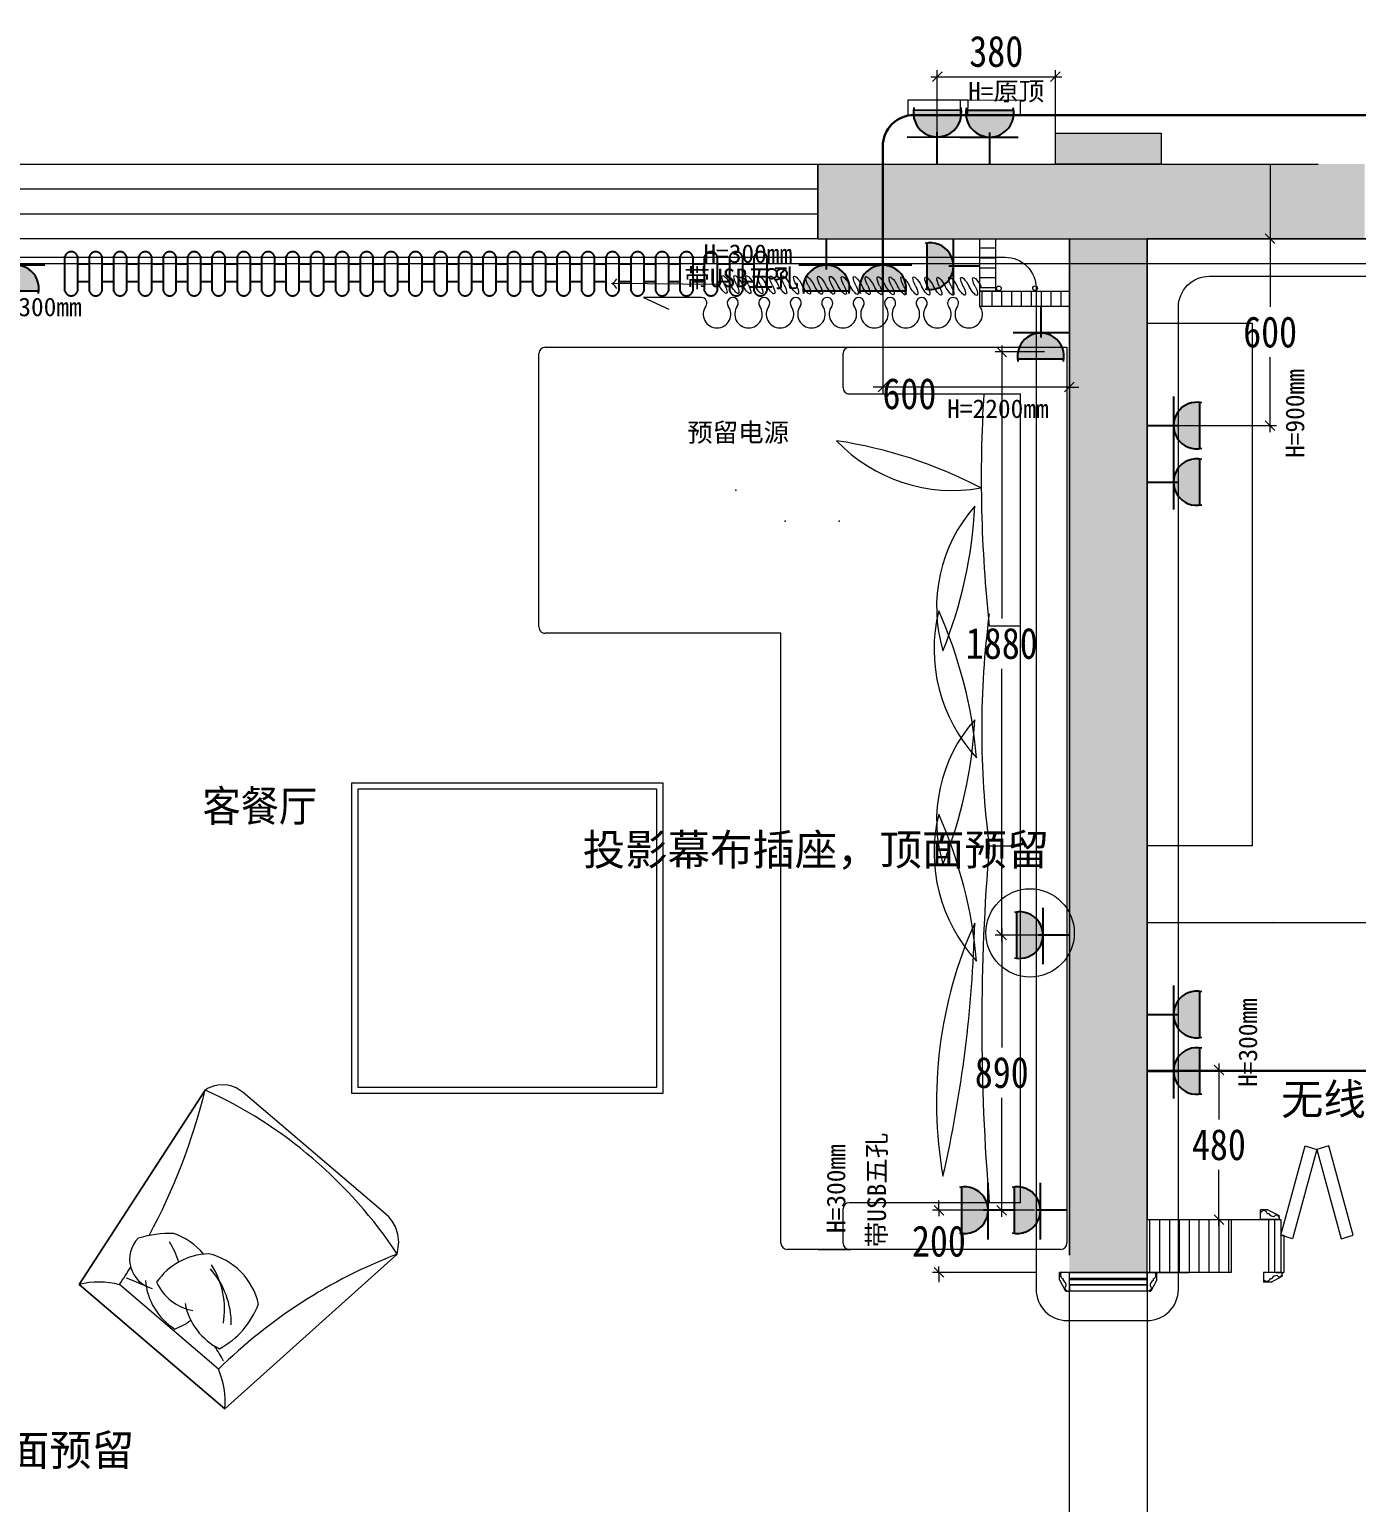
# Model space of a CAD drawing. Header units: millimetres. Extents: x -41640 to 3079702, y -5257903 to 68462.
# Drawn here: x 54077 to 58346, y 13134 to 17873 of the extents above; entities that cross this region are included whole.
import ezdxf

# ---------------------------------------------------------------- set-up
doc = ezdxf.new("R2010")
doc.units = ezdxf.units.MM
doc.header["$LTSCALE"] = 10
doc.linetypes.add('ACAD_ISO03W100', pattern=[30, 12, -18])
doc.linetypes.add('CONTINOUS', pattern=[0])
doc.layers.get('0').update_dxf_attribs({"color": 255})
doc.layers.get('Defpoints').update_dxf_attribs({"color": 255})
for name, color, linetype, lineweight in [('1弱电插座布线图', 6, 'Continuous', 30), ('1强弱电插座尺寸', 5, 'Continuous', 0), ('1强电插座布线图', 1, 'Continuous', 30), ('1强电插座布置图', 1, 'Continuous', 30), ('浅线', 251, 'CONTINOUS', 0)]:
    doc.layers.add(name, color=color, linetype=linetype, lineweight=lineweight)
for name, color, linetype in [('2323', 4, 'Continuous'), ('LAYER2', 8, 'Continuous'), ('虚线', 7, 'Continuous')]:
    doc.layers.add(name, color=color, linetype=linetype)
doc.styles.add('_宋体', font='')
doc.styles.get("Standard").update_dxf_attribs({"font": ''})
doc.styles.add('夏建东', font='', dxfattribs={"width": 0.85})
doc.styles.get('_宋体').set_extended_font_data('SimSun')
doc.styles.get('Standard').set_extended_font_data('SimSun')
doc.styles.get('夏建东').set_extended_font_data('SimSun')
doc.dimstyles.new('g', dxfattribs={"dimtxt": 100, "dimasz": 31, "dimexe": 21, "dimexo": 30, "dimgap": 31, "dimtad": 1, "dimtih": 1, "dimtoh": 1, "dimdec": 0, "dimrnd": 10, "dimdsep": 46, "dimtxsty": '夏建东', "dimblk": 'OBLIQUE', "dimcen": 2.5, "dimdle": 21, "dimclrd": 5, "dimclre": 5, "dimclrt": 5, "dimadec": 0, "dimazin": 0, "dimtfac": 1, "dimtdec": 0, "dimtmove": 2, "dimatfit": 3, "dimldrblk": 'DOT', "dimfxl": 300, "dimlwd": -1, "dimlwe": -1, "dimarcsym": 1})

# ---------------------------------------------------------------- blocks, each defined once
blk = doc.blocks.new('_Oblique')
at = {"color": 0, "linetype": 'ByBlock', "lineweight": -2}
blk.add_line((-0.5, -0.5), (0.5, 0.5), dxfattribs=at)
blk = doc.blocks.new('*D924')
at = {"layer": '1强弱电插座尺寸', "color": 5, "ltscale": 0.01}
for p, q in [((57310.8, 14074.8), (56981.9, 14074.8)), ((57002.9, 14074.8), (57002.9, 14105.8)), ((57002.9, 14074.8), (57002.9, 14055.8)), ((57002.9, 13874.8), (57002.9, 13893.8)), ((57318.4, 13874.8), (56981.9, 13874.8)), ((57002.9, 13874.8), (57002.9, 13843.8))]:
    blk.add_line(p, q, dxfattribs=at)
at = {"layer": 'Defpoints', "color": 0, "linetype": 'ByBlock', "lineweight": 30, "ltscale": 0.01}
for p in [(57002.9, 14074.8), (57340.8, 14074.8), (57348.4, 13874.8)]:
    blk.add_point(p, dxfattribs=at)
at = {"layer": '1强弱电插座尺寸', "color": 5, "linetype": 'ByBlock', "ltscale": 0.01, "xscale": 31, "yscale": 31, "zscale": 31}
for p, rotation in [((57002.9, 14074.8), 270), ((57002.9, 13874.8), 90)]:
    blk.add_blockref('_Oblique', p, dxfattribs=dict(at, rotation=rotation))
at = {"layer": '1强弱电插座尺寸', "color": 5, "linetype": 'ByBlock', "lineweight": 13, "ltscale": 0.01, "insert": (57002.9, 13974.8), "char_height": 100, "attachment_point": 5, "style": '夏建东'}
blk.add_mtext('200', dxfattribs=at)
blk = doc.blocks.new('_Dot')
at = {"color": 0, "linetype": 'ByBlock', "lineweight": -2}
blk.add_line((-0.5, 0), (-1, 0), dxfattribs=at)
at = {"color": 0, "linetype": 'ByBlock', "const_width": 0.5}
blk.add_lwpolyline([(-0.25, 0, 1), (0.25, 0, 1)], format="xyb", close=True, dxfattribs=at)
blk = doc.blocks.new('*D974')
at = {"layer": '1强弱电插座尺寸', "color": 5, "ltscale": 0.01}
for p, q in [((58068.5, 17220.8), (58068.5, 16980.3)), ((57773.3, 17199.8), (58089.5, 17199.8)), ((58068.5, 16577.9), (58068.5, 16818.3)), ((57773.3, 16598.9), (58089.5, 16598.9))]:
    blk.add_line(p, q, dxfattribs=at)
at = {"layer": 'Defpoints', "color": 0, "linetype": 'ByBlock', "lineweight": 30, "ltscale": 0.01}
for p in [(57743.3, 17199.8), (57743.3, 16598.9), (58068.5, 16598.9)]:
    blk.add_point(p, dxfattribs=at)
at = {"layer": '1强弱电插座尺寸', "color": 5, "linetype": 'ByBlock', "ltscale": 0.01, "xscale": 31, "yscale": 31, "zscale": 31}
for p, rotation in [((58068.5, 17199.8), 90), ((58068.5, 16598.9), 270)]:
    blk.add_blockref('_Oblique', p, dxfattribs=dict(at, rotation=rotation))
at = {"layer": '1强弱电插座尺寸', "color": 5, "linetype": 'ByBlock', "lineweight": 13, "ltscale": 0.01, "insert": (58068.5, 16899.3), "char_height": 100, "attachment_point": 5, "style": '夏建东'}
blk.add_mtext('600', dxfattribs=at)
blk = doc.blocks.new('*D933')
at = {"layer": '1强弱电插座尺寸', "color": 5, "ltscale": 0.01}
for p, q in [((57808.3, 14525.8), (57924.7, 14525.8)), ((57903.7, 14546.8), (57903.7, 14366.3)), ((57903.7, 14023.8), (57903.7, 14204.3)), ((57775.3, 14044.8), (57924.7, 14044.8))]:
    blk.add_line(p, q, dxfattribs=at)
at = {"layer": 'Defpoints', "color": 0, "linetype": 'ByBlock', "lineweight": 30, "ltscale": 0.01}
for p in [(57778.3, 14525.8), (57903.7, 14525.8), (57745.3, 14044.8)]:
    blk.add_point(p, dxfattribs=at)
at = {"layer": '1强弱电插座尺寸', "color": 5, "linetype": 'ByBlock', "ltscale": 0.01, "xscale": 31, "yscale": 31, "zscale": 31}
for p, rotation in [((57903.7, 14525.8), 90), ((57903.7, 14044.8), 270)]:
    blk.add_blockref('_Oblique', p, dxfattribs=dict(at, rotation=rotation))
at = {"layer": '1强弱电插座尺寸', "color": 5, "linetype": 'ByBlock', "lineweight": 13, "ltscale": 0.01, "insert": (57903.7, 14285.3), "char_height": 100, "attachment_point": 5, "style": '夏建东'}
blk.add_mtext('480', dxfattribs=at)
blk = doc.blocks.new('*D941')
at = {"layer": '1强弱电插座尺寸', "color": 5, "ltscale": 0.01}
for p, q in [((56997.5, 17516.1), (56997.5, 17742)), ((57377.6, 17469.8), (57377.6, 17742)), ((56976.5, 17721), (57398.6, 17721))]:
    blk.add_line(p, q, dxfattribs=at)
at = {"layer": 'Defpoints', "color": 0, "linetype": 'ByBlock', "lineweight": 30, "ltscale": 0.01}
for p in [(57377.6, 17721), (56997.5, 17486.1), (57377.6, 17439.8)]:
    blk.add_point(p, dxfattribs=at)
at = {"layer": '1强弱电插座尺寸', "color": 5, "linetype": 'ByBlock', "ltscale": 0.01, "xscale": 31, "yscale": 31, "zscale": 31, "rotation": 180}
blk.add_blockref('_Oblique', (56997.5, 17721), dxfattribs=at)
at = {"layer": '1强弱电插座尺寸', "color": 5, "linetype": 'ByBlock', "ltscale": 0.01, "xscale": 31, "yscale": 31, "zscale": 31}
blk.add_blockref('_Oblique', (57377.6, 17721), dxfattribs=at)
at = {"layer": '1强弱电插座尺寸', "color": 5, "linetype": 'ByBlock', "lineweight": 13, "ltscale": 0.01, "insert": (57187.5, 17802), "char_height": 100, "attachment_point": 5, "style": '夏建东'}
blk.add_mtext('380', dxfattribs=at)
blk = doc.blocks.new('强电插座')
at = {"lineweight": 0}
h = blk.add_hatch(color=12, dxfattribs=at)
h.set_gradient(color1=(216, 3, 3), color2=(230, 5, 5), tint=1, name='CYLINDER')
h.paths.add_polyline_path([(88497.8, 75989.2, 1.129445), (88497.8, 75909.4)])
at = {"layer": '2323', "color": 1}
for p, q in [((88452.6, 75999.6), (88452.6, 75902)), ((88497.8, 75989.2), (88497.8, 75909.4)), ((88407.2, 75949.3), (88460.4, 75949.3))]:
    blk.add_line(p, q, dxfattribs=at)
blk.add_arc((88492.9, 75949.3), 40.2, 77.2553, 282.7447, dxfattribs=at)
at = {"layer": 'LAYER2', "color": 1, "ltscale": 20}
blk.add_line((88456.4, 75966.1), (88456.4, 75966.1), dxfattribs=at)
blk = doc.blocks.new('*D952')
at = {"layer": '1强弱电插座尺寸', "color": 5, "ltscale": 0.01}
for p, q in [((57205.2, 14980.8), (57205.2, 14598.3)), ((57342.3, 14959.8), (57184.2, 14959.8)), ((57205.2, 14053.8), (57205.2, 14436.3)), ((57300, 14074.8), (57184.2, 14074.8))]:
    blk.add_line(p, q, dxfattribs=at)
at = {"layer": 'Defpoints', "color": 0, "linetype": 'ByBlock', "lineweight": 30, "ltscale": 0.01}
for p in [(57205.2, 14959.8), (57372.3, 14959.8), (57330, 14074.8)]:
    blk.add_point(p, dxfattribs=at)
at = {"layer": '1强弱电插座尺寸', "color": 5, "linetype": 'ByBlock', "ltscale": 0.01, "xscale": 31, "yscale": 31, "zscale": 31}
for p, rotation in [((57205.2, 14959.8), 90), ((57205.2, 14074.8), 270)]:
    blk.add_blockref('_Oblique', p, dxfattribs=dict(at, rotation=rotation))
at = {"layer": '1强弱电插座尺寸', "color": 5, "linetype": 'ByBlock', "lineweight": 13, "ltscale": 0.01, "insert": (57205.2, 14517.3), "char_height": 100, "attachment_point": 5, "style": '夏建东'}
blk.add_mtext('890', dxfattribs=at)
blk = doc.blocks.new('强电防水插座')
at = {"layer": '1强电插座布置图', "color": 1, "linetype": 'ByBlock', "lineweight": 9}
blk.add_lwpolyline([(-166178.2, 222988.6), (-166178.2, 223049.7), (-165944.2, 223049.7), (-165944.2, 222988.6)], dxfattribs=at)
at = {"layer": '1强电插座布置图', "color": 250, "linetype": 'ByBlock', "lineweight": 9, "extrusion": (0, 0, -1), "xscale": 2.325322137214242, "yscale": 2.325322137214242, "zscale": -2.325322137599869, "rotation": 90}
blk.add_blockref('强电插座', (342665.7, 17225.9), dxfattribs=at)
blk = doc.blocks.new('syredy')
at = {"layer": '虚线', "color": 250, "linetype": 'ACAD_ISO03W100'}
for p, q in [((469489.6, 224274), (469489.6, 224385.7)), ((469530.2, 224385.7), (469530.2, 224274)), ((469568.2, 224274), (469568.2, 224385.7)), ((469608.8, 224385.7), (469608.8, 224274)), ((469646.8, 224274), (469646.8, 224385.7)), ((469687.4, 224385.7), (469687.4, 224274)), ((469727.8, 224274), (469727.8, 224385.7)), ((469768.3, 224385.7), (469768.3, 224274)), ((469806.4, 224274), (469806.4, 224385.7)), ((469846.9, 224385.7), (469846.9, 224274)), ((469885, 224274), (469885, 224385.7)), ((469925.5, 224385.7), (469925.5, 224274)), ((469963.6, 224274), (469963.6, 224385.7)), ((470004.1, 224385.7), (470004.1, 224274)), ((470044.6, 224274), (470044.6, 224385.7)), ((470085.1, 224385.7), (470085.1, 224274)), ((470123.2, 224274), (470123.2, 224385.7)), ((470163.7, 224385.7), (470163.7, 224274)), ((470201.8, 224274), (470201.8, 224385.7)), ((470242.3, 224385.7), (470242.3, 224274)), ((470280.4, 224274), (470280.4, 224385.7)), ((470320.9, 224385.7), (470320.9, 224274)), ((470361.4, 224274), (470361.4, 224385.7)), ((470401.9, 224385.7), (470401.9, 224274)), ((470440, 224274), (470440, 224385.7)), ((470480.5, 224385.7), (470480.5, 224274)), ((470518.6, 224274), (470518.6, 224385.7)), ((470559.1, 224385.7), (470559.1, 224274)), ((470597.2, 224274), (470597.2, 224385.7)), ((470637.7, 224385.7), (470637.7, 224274)), ((470678.1, 224274), (470678.1, 224385.7)), ((470718.7, 224385.7), (470718.7, 224274)), ((470756.7, 224274), (470756.7, 224385.7)), ((470797.3, 224385.7), (470797.3, 224274)), ((470835.4, 224274), (470835.4, 224385.7)), ((470875.9, 224385.7), (470875.9, 224274)), ((470914, 224274), (470914, 224385.7)), ((470954.5, 224385.7), (470954.5, 224274)), ((470994.9, 224274), (470994.9, 224385.7)), ((471035.4, 224385.7), (471035.4, 224274)), ((471073.5, 224274), (471073.5, 224385.7)), ((471114, 224385.7), (471114, 224274)), ((471152.1, 224274), (471152.1, 224385.7)), ((471192.6, 224385.7), (471192.6, 224274)), ((471230.7, 224274), (471230.7, 224385.7)), ((471271.2, 224385.7), (471271.2, 224274)), ((471311.7, 224274), (471311.7, 224385.7)), ((471352.2, 224385.7), (471352.2, 224274)), ((471390.3, 224274), (471390.3, 224385.7)), ((471430.8, 224385.7), (471430.8, 224274)), ((471468.9, 224274), (471468.9, 224385.7)), ((471509.4, 224385.7), (471509.4, 224274)), ((471547.5, 224274), (471547.5, 224385.7)), ((471588, 224385.7), (471588, 224274)), ((471628.5, 224274), (471628.5, 224385.7)), ((471669, 224385.7), (471669, 224274)), ((471707.1, 224274), (471707.1, 224385.7)), ((471747.6, 224385.7), (471747.6, 224274)), ((469530.2, 224362), (469568.2, 224362)), ((469608.8, 224362), (469646.8, 224362)), ((469687.4, 224362), (469727.8, 224362)), ((469768.3, 224362), (469806.4, 224362)), ((469846.9, 224362), (469885, 224362)), ((469925.5, 224362), (469963.6, 224362)), ((470004.1, 224362), (470044.6, 224362)), ((470085.1, 224362), (470123.2, 224362)), ((470163.7, 224362), (470201.8, 224362)), ((470242.3, 224362), (470280.4, 224362)), ((470320.9, 224362), (470361.4, 224362)), ((470401.9, 224362), (470440, 224362)), ((470480.5, 224362), (470518.6, 224362)), ((470559.1, 224362), (470597.2, 224362)), ((470637.7, 224362), (470678.1, 224362)), ((470718.7, 224362), (470756.7, 224362)), ((470797.3, 224362), (470835.4, 224362)), ((470875.9, 224362), (470914, 224362)), ((470954.5, 224362), (470994.9, 224362)), ((471035.4, 224362), (471073.5, 224362)), ((471114, 224362), (471152.1, 224362)), ((471192.6, 224362), (471230.7, 224362)), ((471271.2, 224362), (471311.7, 224362)), ((471352.2, 224362), (471390.3, 224362)), ((471430.8, 224362), (471468.9, 224362)), ((471509.4, 224362), (471547.5, 224362)), ((471588, 224362), (471628.5, 224362)), ((471669, 224362), (471707.1, 224362)), ((469530.2, 224305), (469568.2, 224305)), ((469608.8, 224305), (469646.8, 224305)), ((469687.4, 224305), (469727.8, 224305)), ((469768.3, 224305), (469806.4, 224305)), ((469846.9, 224305), (469885, 224305)), ((469925.5, 224305), (469963.6, 224305)), ((470004.1, 224305), (470044.6, 224305)), ((470085.1, 224305), (470123.2, 224305)), ((470163.7, 224305), (470201.8, 224305)), ((470242.3, 224305), (470280.4, 224305)), ((470320.9, 224305), (470361.4, 224305)), ((470401.9, 224305), (470440, 224305)), ((470480.5, 224305), (470518.6, 224305)), ((470559.1, 224305), (470597.2, 224305)), ((470637.7, 224305), (470678.1, 224305)), ((470718.7, 224305), (470756.7, 224305)), ((470797.3, 224305), (470835.4, 224305)), ((470875.9, 224305), (470914, 224305)), ((470954.5, 224305), (470994.9, 224305)), ((471035.4, 224305), (471073.5, 224305)), ((471114, 224305), (471152.1, 224305)), ((471192.6, 224305), (471230.7, 224305)), ((471271.2, 224305), (471311.7, 224305)), ((471352.2, 224305), (471390.3, 224305)), ((471430.8, 224305), (471468.9, 224305)), ((471509.4, 224305), (471547.5, 224305)), ((471588, 224305), (471628.5, 224305)), ((471669, 224305), (471707.1, 224305))]:
    blk.add_line(p, q, dxfattribs=at)
for centre, major_axis, start_param, end_param in [((469509.9, 224378.9), (-15.1, -15.1), 2.677764, 5.176218), ((469509.9, 224378.9), (-15.1, -15.1), 2.677764, 5.176218), ((469588.5, 224378.9), (-15.1, -15.1), 2.677764, 5.176218), ((469588.5, 224378.9), (-15.1, -15.1), 2.677764, 5.176218), ((469667.1, 224378.9), (15.1, -15.1), 1.106968, 3.605421), ((469667.1, 224378.9), (15.1, -15.1), 1.106968, 3.605421), ((469748.1, 224378.9), (-15.1, -15.1), 2.677764, 5.176218), ((469748.1, 224378.9), (-15.1, -15.1), 2.677764, 5.176218), ((469826.7, 224378.9), (-15.1, -15.1), 2.677764, 5.176218), ((469826.7, 224378.9), (-15.1, -15.1), 2.677764, 5.176218), ((469905.3, 224378.9), (-15.1, -15.1), 2.677764, 5.176218), ((469905.3, 224378.9), (-15.1, -15.1), 2.677764, 5.176218), ((469983.9, 224378.9), (15.1, -15.1), 1.106968, 3.605421), ((469983.9, 224378.9), (15.1, -15.1), 1.106968, 3.605421), ((470064.9, 224378.9), (-15.1, -15.1), 2.677764, 5.176218), ((470064.9, 224378.9), (-15.1, -15.1), 2.677764, 5.176218), ((470143.5, 224378.9), (-15.1, -15.1), 2.677764, 5.176218), ((470143.5, 224378.9), (-15.1, -15.1), 2.677764, 5.176218), ((470222.1, 224378.9), (-15.1, -15.1), 2.677764, 5.176218), ((470222.1, 224378.9), (-15.1, -15.1), 2.677764, 5.176218), ((470300.7, 224378.9), (15.1, -15.1), 1.106968, 3.605421), ((470300.7, 224378.9), (15.1, -15.1), 1.106968, 3.605421), ((470381.6, 224378.9), (-15.1, -15.1), 2.677764, 5.176218), ((470381.6, 224378.9), (-15.1, -15.1), 2.677764, 5.176218), ((470460.2, 224378.9), (-15.1, -15.1), 2.677764, 5.176218), ((470460.2, 224378.9), (-15.1, -15.1), 2.677764, 5.176218), ((470538.8, 224378.9), (-15.1, -15.1), 2.677764, 5.176218), ((470538.8, 224378.9), (-15.1, -15.1), 2.677764, 5.176218), ((470617.4, 224378.9), (15.1, -15.1), 1.106968, 3.605421), ((470617.4, 224378.9), (15.1, -15.1), 1.106968, 3.605421), ((470698.4, 224378.9), (-15.1, -15.1), 2.677764, 5.176218), ((470698.4, 224378.9), (-15.1, -15.1), 2.677764, 5.176218), ((470777, 224378.9), (-15.1, -15.1), 2.677764, 5.176218), ((470777, 224378.9), (-15.1, -15.1), 2.677764, 5.176218), ((470855.6, 224378.9), (-15.1, -15.1), 2.677764, 5.176218), ((470855.6, 224378.9), (-15.1, -15.1), 2.677764, 5.176218), ((470934.2, 224378.9), (15.1, -15.1), 1.106968, 3.605421), ((470934.2, 224378.9), (15.1, -15.1), 1.106968, 3.605421), ((471015.2, 224378.9), (-15.1, -15.1), 2.677764, 5.176218), ((471015.2, 224378.9), (-15.1, -15.1), 2.677764, 5.176218), ((471093.8, 224378.9), (-15.1, -15.1), 2.677764, 5.176218), ((471093.8, 224378.9), (-15.1, -15.1), 2.677764, 5.176218), ((471172.4, 224378.9), (-15.1, -15.1), 2.677764, 5.176218), ((471172.4, 224378.9), (-15.1, -15.1), 2.677764, 5.176218), ((471251, 224378.9), (15.1, -15.1), 1.106968, 3.605421), ((471251, 224378.9), (15.1, -15.1), 1.106968, 3.605421), ((471332, 224378.9), (-15.1, -15.1), 2.677764, 5.176218), ((471332, 224378.9), (-15.1, -15.1), 2.677764, 5.176218), ((471410.6, 224378.9), (-15.1, -15.1), 2.677764, 5.176218), ((471410.6, 224378.9), (-15.1, -15.1), 2.677764, 5.176218), ((471489.2, 224378.9), (-15.1, -15.1), 2.677764, 5.176218), ((471489.2, 224378.9), (-15.1, -15.1), 2.677764, 5.176218), ((471567.8, 224378.9), (15.1, -15.1), 1.106968, 3.605421), ((471567.8, 224378.9), (15.1, -15.1), 1.106968, 3.605421), ((471648.7, 224378.9), (-15.1, -15.1), 2.677764, 5.176218), ((471648.7, 224378.9), (-15.1, -15.1), 2.677764, 5.176218), ((471727.3, 224378.9), (-15.1, -15.1), 2.677764, 5.176218), ((471727.3, 224378.9), (-15.1, -15.1), 2.677764, 5.176218), ((471763.6, 224329.7), (-11.4, -11.4), 5.497787, 11.780972), ((471763.6, 224329.7), (-11.4, -11.4), 5.497787, 11.780972), ((471795.7, 224330), (11.4, -11.4), 3.926991, 10.210176), ((469509.9, 224279.8), (14.9, -14.9), 4.207775, 6.787799), ((469509.9, 224279.8), (14.9, -14.9), 4.207775, 6.787799), ((469588.5, 224279.8), (14.9, -14.9), 4.207775, 6.787799), ((469588.5, 224279.8), (14.9, -14.9), 4.207775, 6.787799), ((469667.1, 224279.8), (-14.9, -14.9), 5.778572, 8.358595), ((469667.1, 224279.8), (-14.9, -14.9), 5.778572, 8.358595), ((469748.1, 224279.8), (-14.9, -14.9), 5.778572, 8.358595), ((469748.1, 224279.8), (-14.9, -14.9), 5.778572, 8.358595), ((469826.7, 224279.8), (14.9, -14.9), 4.207775, 6.787799), ((469826.7, 224279.8), (14.9, -14.9), 4.207775, 6.787799), ((469905.3, 224279.8), (14.9, -14.9), 4.207775, 6.787799), ((469905.3, 224279.8), (14.9, -14.9), 4.207775, 6.787799), ((469983.9, 224279.8), (-14.9, -14.9), 5.778572, 8.358595), ((469983.9, 224279.8), (-14.9, -14.9), 5.778572, 8.358595), ((470064.9, 224279.8), (-14.9, -14.9), 5.778572, 8.358595), ((470064.9, 224279.8), (-14.9, -14.9), 5.778572, 8.358595), ((470143.5, 224279.8), (14.9, -14.9), 4.207775, 6.787799), ((470143.5, 224279.8), (14.9, -14.9), 4.207775, 6.787799), ((470222.1, 224279.8), (14.9, -14.9), 4.207775, 6.787799), ((470222.1, 224279.8), (14.9, -14.9), 4.207775, 6.787799), ((470300.7, 224279.8), (-14.9, -14.9), 5.778572, 8.358595), ((470300.7, 224279.8), (-14.9, -14.9), 5.778572, 8.358595), ((470381.6, 224279.8), (-14.9, -14.9), 5.778572, 8.358595), ((470381.6, 224279.8), (-14.9, -14.9), 5.778572, 8.358595), ((470460.2, 224279.8), (14.9, -14.9), 4.207775, 6.787799), ((470460.2, 224279.8), (14.9, -14.9), 4.207775, 6.787799), ((470538.8, 224279.8), (14.9, -14.9), 4.207775, 6.787799), ((470538.8, 224279.8), (14.9, -14.9), 4.207775, 6.787799), ((470617.4, 224279.8), (-14.9, -14.9), 5.778572, 8.358595), ((470617.4, 224279.8), (-14.9, -14.9), 5.778572, 8.358595), ((470698.4, 224279.8), (-14.9, -14.9), 5.778572, 8.358595), ((470698.4, 224279.8), (-14.9, -14.9), 5.778572, 8.358595), ((470777, 224279.8), (14.9, -14.9), 4.207775, 6.787799), ((470777, 224279.8), (14.9, -14.9), 4.207775, 6.787799), ((470855.6, 224279.8), (14.9, -14.9), 4.207775, 6.787799), ((470855.6, 224279.8), (14.9, -14.9), 4.207775, 6.787799), ((470934.2, 224279.8), (-14.9, -14.9), 5.778572, 8.358595), ((470934.2, 224279.8), (-14.9, -14.9), 5.778572, 8.358595), ((471015.2, 224279.8), (-14.9, -14.9), 5.778572, 8.358595), ((471015.2, 224279.8), (-14.9, -14.9), 5.778572, 8.358595), ((471093.8, 224279.8), (14.9, -14.9), 4.207775, 6.787799), ((471093.8, 224279.8), (14.9, -14.9), 4.207775, 6.787799), ((471172.4, 224279.8), (14.9, -14.9), 4.207775, 6.787799), ((471172.4, 224279.8), (14.9, -14.9), 4.207775, 6.787799), ((471251, 224279.8), (-14.9, -14.9), 5.778572, 8.358595), ((471251, 224279.8), (-14.9, -14.9), 5.778572, 8.358595), ((471332, 224279.8), (-14.9, -14.9), 5.778572, 8.358595), ((471332, 224279.8), (-14.9, -14.9), 5.778572, 8.358595), ((471410.6, 224279.8), (14.9, -14.9), 4.207775, 6.787799), ((471410.6, 224279.8), (14.9, -14.9), 4.207775, 6.787799), ((471489.2, 224279.8), (14.9, -14.9), 4.207775, 6.787799), ((471489.2, 224279.8), (14.9, -14.9), 4.207775, 6.787799), ((471567.8, 224279.8), (-14.9, -14.9), 5.778572, 8.358595), ((471567.8, 224279.8), (-14.9, -14.9), 5.778572, 8.358595), ((471648.7, 224279.8), (-14.9, -14.9), 5.778572, 8.358595), ((471648.7, 224279.8), (-14.9, -14.9), 5.778572, 8.358595), ((471727.3, 224279.8), (14.9, -14.9), 4.207775, 6.787799), ((471727.3, 224279.8), (14.9, -14.9), 4.207775, 6.787799)]:
    blk.add_ellipse(centre, major_axis=major_axis, ratio=1, start_param=start_param, end_param=end_param, dxfattribs=at)
blk = doc.blocks.new('*D961')
at = {"layer": '1强弱电插座尺寸', "color": 5, "ltscale": 0.01}
for p, q in [((56822.6, 17084.9), (56822.6, 16701.6)), ((57422.6, 16923.2), (57422.6, 16701.6)), ((56822.6, 16722.6), (56791.6, 16722.6)), ((57422.6, 16722.6), (56822.6, 16722.6)), ((57422.6, 16722.6), (57453.6, 16722.6))]:
    blk.add_line(p, q, dxfattribs=at)
at = {"layer": 'Defpoints', "color": 0, "linetype": 'ByBlock', "lineweight": 30, "ltscale": 0.01}
for p in [(56822.6, 17114.9), (57422.6, 16953.2), (56822.6, 16722.6)]:
    blk.add_point(p, dxfattribs=at)
at = {"layer": '1强弱电插座尺寸', "color": 5, "linetype": 'ByBlock', "ltscale": 0.01, "xscale": 31, "yscale": 31, "zscale": 31}
blk.add_blockref('_Oblique', (56822.6, 16722.6), dxfattribs=at)
at = {"layer": '1强弱电插座尺寸', "color": 5, "linetype": 'ByBlock', "ltscale": 0.01, "xscale": 31, "yscale": 31, "zscale": 31, "rotation": 180}
blk.add_blockref('_Oblique', (57422.6, 16722.6), dxfattribs=at)
at = {"layer": '1强弱电插座尺寸', "color": 5, "linetype": 'ByBlock', "lineweight": 13, "ltscale": 0.01, "insert": (56908.1, 16700.9), "char_height": 100, "attachment_point": 5, "style": '夏建东'}
blk.add_mtext('600', dxfattribs=at)
blk = doc.blocks.new('*D963')
at = {"layer": '1强弱电插座尺寸', "color": 5, "ltscale": 0.01}
for p, q in [((57342.3, 16835.7), (57184.2, 16835.7)), ((57205.2, 16856.7), (57205.2, 15978.7)), ((57205.2, 14938.8), (57205.2, 15816.7)), ((57342.3, 14959.8), (57184.2, 14959.8))]:
    blk.add_line(p, q, dxfattribs=at)
at = {"layer": 'Defpoints', "color": 0, "linetype": 'ByBlock', "lineweight": 30, "ltscale": 0.01}
for p in [(57205.2, 16835.7), (57372.3, 16835.7), (57372.3, 14959.8)]:
    blk.add_point(p, dxfattribs=at)
at = {"layer": '1强弱电插座尺寸', "color": 5, "linetype": 'ByBlock', "ltscale": 0.01, "xscale": 31, "yscale": 31, "zscale": 31}
for p, rotation in [((57205.2, 16835.7), 90), ((57205.2, 14959.8), 270)]:
    blk.add_blockref('_Oblique', p, dxfattribs=dict(at, rotation=rotation))
at = {"layer": '1强弱电插座尺寸', "color": 5, "linetype": 'ByBlock', "lineweight": 13, "ltscale": 0.01, "insert": (57205.2, 15897.7), "char_height": 100, "attachment_point": 5, "style": '夏建东'}
blk.add_mtext('1880', dxfattribs=at)

msp = doc.modelspace()

# ---------------------------------------------------------------- hatches: boundary and pattern name
at = {"layer": '浅线', "ltscale": 0.5}
h = msp.add_hatch(color=256, dxfattribs=at)
h.dxf.hatch_style = 1
h.paths.add_polyline_path([(57377.6, 19249.8), (57717.6, 19249.8), (57717.6, 18329.8), (57377.6, 18329.8)])
h.paths.add_polyline_path([(57377.6, 17539.8), (57717.6, 17539.8), (57717.6, 17439.8), (57377.6, 17439.8)])
h = msp.add_hatch(color=256, dxfattribs=at)
h.dxf.hatch_style = 1
h.paths.add_polyline_path([(56613.6, 17439.8), (56613.6, 17199.8), (58372.6, 17199.8), (58372.6, 17439.8)])
h = msp.add_hatch(dxfattribs=at)
h.set_pattern_fill('ANSI31', color=256, scale=10, angle=135)
h.set_pattern_definition([(180, (-414002.42, -221526.447), (-5e-15, -31.75), [])])
h.paths.add_polyline_path([(57134.6, 17199.8), (57184.6, 17199.8), (57184.6, 17031.3), (57134.6, 17031.3)])
h = msp.add_hatch(color=256, dxfattribs=at)
h.dxf.hatch_style = 1
h.paths.add_polyline_path([(57422.6, 17199.8), (57422.6, 17119.8), (57672.6, 17119.8), (57672.6, 17199.8)])
h = msp.add_hatch(color=256, dxfattribs=at)
h.dxf.hatch_style = 1
h.paths.add_polyline_path([(57672.6, 17119.8), (57422.6, 17119.8), (57422.6, 13874.8), (57672.6, 13874.8)])
h = msp.add_hatch(dxfattribs=at)
h.set_pattern_fill('ANSI31', color=256, scale=10, angle=45)
h.set_pattern_definition([(90, (-413964.42, -221496.447), (-31.75, 5e-15), [])])
h.paths.add_polyline_path([(57134.6, 17031.3), (57422.1, 17031.3), (57422.1, 16981.3), (57134.6, 16981.3)])
h = msp.add_hatch(dxfattribs=at)
h.set_pattern_fill('ANSI31', color=256, scale=10, angle=45)
h.set_pattern_definition([(90, (-413964.42, -221526.447), (-31.75, 5e-15), [])])
h.paths.add_polyline_path([(57672.6, 14044.8), (57942.6, 14044.7), (57942.6, 13874.7), (57672.6, 13874.8)])
h = msp.add_hatch(dxfattribs=at)
h.set_pattern_fill('ANSI31', color=256, scale=10, angle=135)
h.set_pattern_definition([(180, (-413964.42, -221526.447), (-5e-15, -31.75), [])])
h.paths.add_polyline_path([(52137.6, 13009.8), (52347.6, 13009.8), (52347.6, 12319.8), (52137.6, 12319.8)])
h.paths.add_polyline_path([(59837.7, 13774.8), (59957.7, 13774.8), (59957.6, 13874.8), (59837.6, 13874.8)])
edge = h.paths.add_edge_path()
edge.add_line((52397.6, 7529.8), (52347.6, 7529.8))
edge.add_line((52347.6, 7529.8), (52347.6, 10679.8))
edge.add_line((52347.6, 10679.8), (52227.6, 10679.8))
edge.add_line((52227.6, 10679.8), (52227.6, 10329.8))
h.paths.add_polyline_path([(59837.7, 13774.8), (59957.7, 13774.8), (59957.6, 13874.8), (59837.6, 13874.8)])

# ---------------------------------------------------------------- linework, layer by layer
at = {"layer": '1强电插座布线图', "linetype": 'Continuous', "lineweight": 30}
msp.add_lwpolyline([(56822.6, 17030.9), (56822.6, 17497.7, -0.414214), (56922.6, 17597.7), (60667.3, 17597.7)], format="xyb", dxfattribs=at)
at = {"layer": '1强电插座布线图', "lineweight": 0, "ltscale": 0.1}
msp.add_lwpolyline([(53807.6, 9161.7), (53753, 9161.7, 0.414214), (53653, 9061.7), (53653, 7744.5, -0.414214), (53553, 7644.5), (52519.2, 7644.5, -0.414214), (52419.2, 7744.5), (52419.2, 17040.2, -0.414214), (52519.2, 17140.2), (57215.7, 17140.2, -0.414214), (57315.7, 17040.2), (57315.7, 13819.8, 0.414214), (57415.7, 13719.8), (57673.2, 13719.8, 0.414214), (57773.2, 13819.8), (57773.2, 16979.2, -0.414214), (57873.2, 17079.2), (60401.8, 17079.2, -0.414214), (60501.8, 16979.2), (60501.8, 14228.9, -0.414214), (60401.8, 14128.9), (59456.3, 14128.9)], format="xyb", dxfattribs=at)
at = {"layer": '1强电插座布线图', "linetype": 'Continuous', "lineweight": 30}
msp.add_lwpolyline([(57672.6, 14522.6), (58598.2, 14522.6)], dxfattribs=at)
at = {"layer": '1强电插座布置图', "color": 1, "linetype": 'ByBlock', "lineweight": 9}
msp.add_circle((57296.3, 14966.8), 142.1, dxfattribs=at)
at = {"layer": '浅线', "ltscale": 0.5}
for p, q in [((56613.6, 17439.8), (58222.6, 17439.8)), ((56613.6, 17199.8), (56613.6, 17439.8)), ((58068.5, 17439.8), (58068.5, 17199.8)), ((53063.6, 17359.8), (56613.6, 17359.8)), ((53063.6, 17279.8), (56613.6, 17279.8)), ((56613.6, 17199.8), (58772.6, 17199.8)), ((57422.6, 13929.8), (57422.6, 17199.8)), ((57672.6, 13874.8), (57672.6, 17199.8)), ((60664.5, 17199.8), (57672.6, 17199.8)), ((57672.6, 17199.8), (57672.6, 14999.8)), ((49735.6, 17119.8), (65335.6, 17119.8)), ((49735.6, 17119.8), (65335.6, 17119.8)), ((56294.2, 17052.7), (55951.1, 17055.3)), ((56238.6, 17010.6), (56052.3, 17010.6)), ((56052.3, 17010.6), (56134.3, 16973.3)), ((57672.6, 16928.1), (58011.1, 16928.1)), ((57672.6, 15247.1), (57672.6, 16928.1)), ((58011.1, 16928.1), (58011.1, 15247.1)), ((55716.1, 15950.9), (55716.1, 16830.9)), ((55736.1, 16850.9), (57414.9, 16850.9)), ((56520, 16850.9), (56720, 16850.9)), ((56694.9, 16720.9), (56694.9, 16830.9)), ((57414.9, 16850.9), (57414.9, 13968.7)), ((56710.5, 16700.9), (57264.9, 16700.9)), ((57264.9, 14098.7), (57264.9, 16700.9)), ((56494.9, 15930.9), (55736.1, 15930.9)), ((56494.9, 13968.7), (56494.9, 15930.9)), ((57264.9, 15953.5), (57164.9, 15953.5)), ((55114.9, 15449.8), (56114.9, 15449.8)), ((55114.9, 14449.8), (55114.9, 15449.8)), ((56114.9, 15449.8), (56114.9, 14449.8)), ((55134.9, 15429.8), (56094.9, 15429.8)), ((55134.9, 14469.8), (55134.9, 15429.8)), ((56094.9, 15429.8), (56094.9, 14469.8)), ((57264.9, 15246.1), (57164.9, 15246.1)), ((58011.1, 15247.1), (57672.6, 15247.1)), ((58074.9, 15000), (57672.6, 14999.6)), ((57672.6, 14999.8), (60664.5, 14999.8)), ((57672.6, 14999.6), (57672.6, 14044.8)), ((54237.4, 13835.6), (54642.3, 14461.4)), ((54642.3, 14461.4), (54237.4, 13835.6)), ((54652.5, 14467.3), (54642.3, 14461.4)), ((54669.2, 14474), (54652.5, 14467.3)), ((54682.9, 14477), (54669.2, 14474)), ((54709.1, 14477.7), (54682.9, 14477)), ((54725.5, 14474.6), (54709.1, 14477.7)), ((54742.6, 14468.3), (54725.5, 14474.6)), ((54765.2, 14453.6), (54742.6, 14468.3)), ((55207.6, 14075.9), (54765.2, 14453.6)), ((56094.9, 14469.8), (55134.9, 14469.8)), ((56114.9, 14449.8), (55114.9, 14449.8)), ((58102.8, 13994.7), (58180.9, 14282.2)), ((58218.9, 14269.7), (58140.7, 13982.2)), ((58180.9, 14282.2), (58218.9, 14269.7)), ((58256.9, 14282.2), (58218.9, 14269.7)), ((58218.9, 14269.7), (58297.1, 13982.2)), ((58335.1, 13994.7), (58256.9, 14282.2)), ((55233.5, 14053.8), (55207.6, 14075.9)), ((56694.9, 13968.7), (56694.9, 14078.7)), ((57264.9, 14098.7), (56714.9, 14098.7)), ((58061.5, 14076.4), (58037.8, 14076.4)), ((58037.8, 14064.7), (58037.8, 14076.4)), ((58061.5, 14076.4), (58097.8, 14057.4)), ((55244.6, 14039.3), (55233.5, 14053.8)), ((55254.5, 14021.4), (55244.6, 14039.3)), ((57672.6, 14044.8), (58074.9, 14045.2)), ((57672.6, 14044.8), (57807.6, 14044.8)), ((58037.8, 14044.7), (58037.8, 14064.7)), ((58097.8, 14044.7), (58037.8, 14044.7)), ((58058.7, 14064.6), (58063.9, 14064.6)), ((58062.8, 14044.7), (58062.7, 13874.7)), ((58077.8, 14044.7), (58097.8, 14044.7)), ((58082, 14044.7), (58102.8, 14044.7)), ((58082.8, 14044.7), (58082.7, 13874.7)), ((58095.3, 14053.9), (58097.8, 14053.9)), ((58097.8, 14053.9), (58097.8, 14057.4)), ((58097.8, 14053.9), (58097.8, 14044.7)), ((58097.8, 14044.7), (58097.8, 14044.7)), ((58102.8, 14044.7), (58102.7, 13874.7)), ((55262.6, 13997.2), (55254.5, 14021.4)), ((55265.6, 13971.9), (55262.6, 13997.2)), ((58102.8, 13994.7), (58112.6, 13994.7)), ((58102.8, 13994.7), (58112.8, 13994.7)), ((58140.7, 13982.2), (58102.8, 13994.7)), ((58112.8, 13994.7), (58112.7, 13874.7)), ((58297.1, 13982.2), (58335.1, 13994.7)), ((54705.6, 13435.7), (55260.4, 13933.6)), ((54705.6, 13435.7), (55260.4, 13933.6)), ((55260.4, 13933.6), (55265.6, 13971.9)), ((57394.9, 13948.7), (56514.9, 13948.7)), ((56614.9, 13948.7), (56720, 13948.7)), ((57390.9, 13851.1), (57390.9, 13874.8)), ((57402.6, 13874.8), (57390.9, 13874.8)), ((57390.9, 13851.1), (57409.9, 13814.8)), ((57422.6, 13874.8), (57402.6, 13874.8)), ((57402.7, 13853.9), (57402.7, 13848.6)), ((57422.6, 13874.8), (57807.6, 13874.8)), ((57422.6, 13834.3), (57422.6, 13874.8)), ((57422.6, 13814.8), (57422.6, 13874.8)), ((57672.6, 13854.8), (57422.6, 13854.8)), ((57672.6, 13814.8), (57672.6, 13874.8)), ((57672.6, 13874.8), (57692.6, 13874.8)), ((57672.6, 13859.2), (57672.6, 13839.2)), ((57672.6, 13855), (57672.6, 13834.2)), ((57672.6, 13839.8), (57672.6, 13819.8)), ((57672.6, 13839.2), (57672.6, 13839.2)), ((57704.3, 13851), (57685.2, 13814.8)), ((57692.4, 13853.8), (57692.4, 13848.6)), ((57692.6, 13874.8), (57704.3, 13874.8)), ((57704.3, 13851), (57704.3, 13874.8)), ((58107.5, 13874.7), (58047.5, 13874.7)), ((58047.5, 13874.7), (58047.5, 13854.7)), ((58047.5, 13854.7), (58047.5, 13843)), ((58071.3, 13843), (58047.5, 13843)), ((58068.5, 13854.9), (58073.7, 13854.9)), ((58071.3, 13843), (58107.5, 13862.1)), ((58087.5, 13874.7), (58107.5, 13874.7)), ((58105.1, 13865.5), (58107.5, 13865.5)), ((58107.5, 13865.5), (58107.5, 13874.7)), ((58107.5, 13874.7), (58107.5, 13874.7)), ((58107.5, 13874.7), (58112.7, 13874.7)), ((58107.5, 13865.5), (58107.5, 13862.1)), ((54705.6, 13435.7), (54237.4, 13835.6)), ((54237.4, 13835.6), (54705.6, 13435.7)), ((54685.1, 13563.4), (54366.7, 13835.3)), ((57413.4, 13814.8), (57409.9, 13814.8)), ((57413.4, 13817.3), (57413.4, 13814.8)), ((57413.4, 13814.8), (57422.6, 13814.8)), ((57422.6, 13834.8), (57672.6, 13834.8)), ((57422.6, 12734.7), (57422.6, 13834.8)), ((57422.6, 13834.8), (57422.6, 13814.8)), ((57672.6, 13834.8), (57422.6, 13834.8)), ((57422.6, 13834.3), (57422.6, 13834.3)), ((57422.6, 13814.8), (57422.6, 13814.8)), ((57672.6, 13814.8), (57422.6, 13814.8)), ((57672.6, 13835.5), (57672.6, 13814.8)), ((57672.6, 13834.8), (57672.6, 12734.7)), ((57672.6, 13819.8), (57672.6, 13819.8)), ((57681.8, 13814.8), (57672.6, 13814.8)), ((57681.8, 13817.2), (57681.8, 13814.8)), ((57681.8, 13814.8), (57685.2, 13814.8))]:
    msp.add_line(p, q, dxfattribs=at)
for points in [[(57377.6, 17539.8), (57717.6, 17539.8), (57717.6, 17439.8), (57377.6, 17439.8)], [(53943.6, 17439.8), (56613.6, 17439.8), (56613.6, 17199.8), (53943.6, 17199.8)], [(57134.6, 17199.8), (57184.6, 17199.8), (57184.6, 17031.3), (57134.6, 17031.3)], [(57134.6, 17031.3), (57422.1, 17031.3), (57422.1, 16981.3), (57134.6, 16981.3)], [(57672.6, 14044.8), (57942.6, 14044.7), (57942.6, 13874.7), (57672.6, 13874.8)], [(57422.6, 13874.8), (57672.6, 13874.8), (57672.6, 12734.7), (57422.6, 12734.7)], [(57672.6, 13874.8), (57422.6, 13874.8), (57422.6, 13874.8), (57672.6, 13874.8)], [(57422.6, 13874.8), (57672.6, 13874.8), (57672.6, 13850.8), (57422.6, 13850.8)]]:
    msp.add_lwpolyline(points, close=True, dxfattribs=at)
for points in [[(56613.6, 17199.8), (57422.6, 17199.8), (57422.6, 13929.8)], [(57672.6, 17194.8), (57672.6, 14044.8), (57942.6, 14044.7)]]:
    msp.add_lwpolyline(points, dxfattribs=at)
for centre in [(57195.9, 17039.9), (57195.9, 17039.9), (57312.3, 17040.5), (57312.3, 17040.5)]:
    msp.add_circle(centre, 7.5, dxfattribs=at)
for centre, radius, start, end in [((55935, 17087.6), 36.1, 296.5355, 332.7447), ((55934.5, 17023.3), 36.1, 26.3802, 62.5894), ((55736.1, 16830.9), 20, 90, 180), ((56714.9, 16830.9), 20, 90, 180), ((56714.9, 16720.9), 20, 180, 270), ((61605.7, 16431.4), 4466.5, 176.5415, 186.1428), ((56455.6, 15097.9), 1468.3, 62.3221, 81.4458), ((57046.7, 16904.9), 514.8, 223.601, 280.1669), ((57486.4, 16014.7), 490.9, 138.6155, 196.569), ((55723.1, 16402.6), 1396.4, 337.7868, 357.3976), ((57502.2, 15879.4), 514.8, 166.1485, 222.7144), ((55661, 15405.6), 1468.3, 4.8696, 23.9933), ((60046.8, 15619.8), 2906.1, 172.6118, 187.3882), ((55736.1, 15950.9), 20, 180, 270.0002), ((57486.4, 15328.2), 490.9, 138.6155, 196.569), ((55723.1, 15716.1), 1396.4, 337.7868, 357.3976), ((57502.2, 15225.1), 514.8, 166.1485, 222.7144), ((55661, 14751.3), 1468.3, 4.8696, 23.9933), ((64009.6, 14672.4), 6868.7, 175.20889, 184.79111), ((58396.6, 14424.3), 1401.5, 155.8187, 189.8783), ((52979.9, 15104), 4139.6, 347.158, 358.5389), ((52734.7, 14927.4), 1963.7, 331.6025, 346.2738), ((54036.7, 13126.5), 1465.9, 33.4073, 65.5983), ((56714.9, 14078.7), 20, 90, 180), ((58048.2, 14062.8), 10.6, 9.7869, 169.4217), ((58081.6, 14075.1), 20.6, 210.8264, 270.2911), ((58088.4, 14051.8), 7.22, 16.8779, 157.8398), ((54495.8, 13916.7), 96.3, 135.2943, 255.7327), ((54529.8, 13659.8), 340.5, 88.0084, 107.513), ((54471.4, 13796.8), 215.1, 39.4889, 70.9435), ((54660.5, 13723.5), 211.3, 91.9871, 145.5316), ((54301.5, 13829.4), 267.9, 17.0847, 32.4428), ((54604.6, 13725.2), 215.1, 12.5243, 76.9435), ((55867.7, 12357.8), 1688.8, 111.0773, 134.4497), ((56514.9, 13968.7), 20, 180, 270), ((56714.9, 13968.7), 20, 180, 270), ((57394.9, 13968.7), 20, 270, 0), ((52734.7, 14927.4), 1963.7, 326.2105, 328.1606), ((54458.8, 13708.7), 267.9, 359.5414, 41.4115), ((54437, 13754.9), 267.9, 350.5727, 32.4428), ((54301.5, 13591.5), 252.3, 75.0287, 104.722), ((54203.2, 13321.5), 566.1, 63.862, 70.7631), ((54655.6, 13866.4), 206.2, 185.0416, 237.4801), ((54632.6, 13909.6), 160.7, 204.31, 259.1968), ((57408.1, 13866.7), 14, 144.6126, 247.3725), ((57392.2, 13831), 20.6, 359.7089, 59.1736), ((57703, 13830.9), 20.6, 120.8264, 180.2911), ((57687.1, 13866.7), 14, 292.6275, 35.3874), ((58057.4, 13858.2), 11.6, 211.1896, 343.2294), ((58091.4, 13844.3), 20.6, 89.7089, 149.1736), ((58098.2, 13867.6), 7.22, 202.1602, 343.1221), ((57415.5, 13824.2), 7.22, 112.1602, 253.1221), ((57679.7, 13824.1), 7.22, 286.8779, 67.8398), ((54780.5, 13813.7), 206.2, 191.0416, 243.4801), ((54562.6, 13865.8), 267.9, 297.9904, 339.8604), ((54444.4, 13941), 267.9, 291.9904, 304.6012), ((54203.2, 13321.5), 566.1, 28.2425, 33.9675), ((54454.5, 13460.8), 252.3, 354.2837, 23.9769)]:
    msp.add_arc(centre, radius, start, end, dxfattribs=at)
at = {"layer": '浅线', "ltscale": 0.5, "extrusion": (0, 0, -1)}
for centre, start_param, end_param in [((56323, 17052.5), -1.424879, 1.716714), ((56361.3, 17052.2), -1.424879, 1.716714), ((56399.7, 17051.9), -1.424879, 1.716714), ((56438.1, 17051.6), -1.424879, 1.716714), ((56476.5, 17051.3), -1.424879, 1.716714), ((56514.9, 17051), -1.424879, 1.716714), ((56553.3, 17050.7), -1.424879, 1.716714), ((56591.6, 17050.4), -1.424879, 1.716714), ((56630, 17050.1), -1.424879, 1.716714), ((56668.4, 17049.8), -1.424879, 1.716714), ((56706.8, 17049.5), -1.424879, 1.716714), ((56745.2, 17049.2), -1.424879, 1.716714), ((56783.6, 17049), -1.424879, 1.716714), ((56821.9, 17048.7), -1.424879, 1.716714), ((56860.3, 17048.4), -1.424879, 1.716714), ((56898.7, 17048.1), -1.424879, 1.716714), ((56937.1, 17047.8), -1.424879, 1.716714), ((56975.5, 17047.5), -1.424879, 1.716714), ((57013.9, 17047.2), -1.424879, 1.716714), ((57052.3, 17046.9), -1.424879, 1.716714), ((57090.6, 17046.6), -1.424879, 1.716714), ((57129, 17046.3), -1.424879, 1.716714), ((56303.8, 17052.6), 1.716714, 4.858306), ((56342.1, 17052.3), 1.716714, 4.858306), ((56380.5, 17052), 1.716714, 4.858306), ((56418.9, 17051.7), 1.716714, 4.858306), ((56457.3, 17051.4), 1.716714, 4.858306), ((56495.7, 17051.2), 1.716714, 4.858306), ((56534.1, 17050.9), 1.716714, 4.858306), ((56572.5, 17050.6), 1.716714, 4.858306), ((56610.8, 17050.3), 1.716714, 4.858306), ((56649.2, 17050), 1.716714, 4.858306), ((56687.6, 17049.7), 1.716714, 4.858306), ((56726, 17049.4), 1.716714, 4.858306), ((56764.4, 17049.1), 1.716714, 4.858306), ((56802.8, 17048.8), 1.716714, 4.858306), ((56841.1, 17048.5), 1.716714, 4.858306), ((56879.5, 17048.2), 1.716714, 4.858306), ((56917.9, 17047.9), 1.716714, 4.858306), ((56956.3, 17047.6), 1.716714, 4.858306), ((56994.7, 17047.3), 1.716714, 4.858306), ((57033.1, 17047), 1.716714, 4.858306), ((57071.4, 17046.8), 1.716714, 4.858306), ((57109.8, 17046.5), 1.716714, 4.858306)]:
    msp.add_ellipse(centre, major_axis=(-16.3, 28.7), ratio=0.254545, start_param=start_param, end_param=end_param, dxfattribs=at)
at = {"layer": '浅线', "ltscale": 0.5}
for centre, major_axis, start_param, end_param in [((56339.9, 16992.9), (-12.6, 12.6), 3.311504, 7.684184), ((56441.1, 16992.9), (12.6, 12.6), 4.8823, 9.25498), ((56542.4, 16992.9), (-12.6, 12.6), 3.311504, 7.684184), ((56744.9, 16992.9), (12.6, 12.6), 4.8823, 9.25498), ((56846.1, 16992.9), (-12.6, 12.6), 3.311504, 7.684184), ((56947.4, 16992.9), (12.6, 12.6), 4.8823, 9.25498), ((56238.6, 16992.9), (12.6, 12.6), 4.8823, 7.06864), ((56289.2, 16957.1), (31.3, 31.3), 1.740708, 3.927048), ((56289.2, 16957.1), (-31.3, 31.3), 2.356251, 4.542591), ((56390.5, 16957.1), (-31.3, 31.3), 0.169911, 2.356251), ((56390.5, 16957.1), (31.3, 31.3), 3.927048, 6.113388), ((56491.7, 16957.1), (31.3, 31.3), 1.740708, 3.927048), ((56491.7, 16957.1), (31.3, 31.3), 3.927048, 6.113388), ((56593, 16957.1), (-31.3, 31.3), 0.169911, 2.356251), ((56593, 16957.1), (31.3, 31.3), 3.927048, 6.113388), ((56643.6, 16992.9), (12.6, 12.6), 0.785455, 2.971795), ((56643.6, 16992.9), (-12.6, 12.6), 3.311504, 5.497844), ((56694.2, 16957.1), (31.3, 31.3), 1.740708, 3.927048), ((56694.2, 16957.1), (-31.3, 31.3), 2.356251, 4.542591), ((56795.5, 16957.1), (-31.3, 31.3), 0.169911, 2.356251), ((56795.5, 16957.1), (31.3, 31.3), 3.927048, 6.113388), ((56896.7, 16957.1), (31.3, 31.3), 1.740708, 3.927048), ((56896.7, 16957.1), (31.3, 31.3), 3.927048, 6.113388), ((56998, 16957.1), (-31.3, 31.3), 0.169911, 2.356251), ((56998, 16957.1), (31.3, 31.3), 3.927048, 6.113388), ((57048.6, 16992.9), (12.6, 12.6), 0.785455, 2.971795), ((57048.4, 16992.9), (12.6, 12.6), 4.8823, 7.06864), ((57099, 16957.1), (31.3, 31.3), 1.740708, 3.927048), ((57099, 16957.1), (-31.3, 31.3), 2.356251, 4.542591)]:
    msp.add_ellipse(centre, major_axis=major_axis, ratio=1, start_param=start_param, end_param=end_param, dxfattribs=at)
for p in [(56349.4, 16391.4), (56508.9, 16290.8), (56682.5, 16290.8)]:
    msp.add_point(p, dxfattribs=at)

# ---------------------------------------------------------------- block references
at = {"layer": '1强电插座布置图', "color": 1, "linetype": 'ByBlock', "lineweight": 9}
for name, p, xscale, yscale, zscale, rotation in [('强电防水插座', (-80805.5, -166348), -0.8266666851782503, 0.8266666851995979, 0.8266666851937761, 359.8357160350961), ('强电防水插座', (-80636.8, -166348.5), -0.8266666851782503, 0.8266666851995979, 0.8266666851937761, 359.8357160350961), ('强电插座', (-87538.8, 181993.2), 1.864028126758058, 1.864028126758058, 1.864028126746416, 270), ('强电插座', (-84930.9, 181993.2), 1.864028126758058, 1.864028126758058, 1.864028126746416, 270), ('强电插座', (-84749.1, 181993.2), 1.864028126758058, 1.864028126758058, 1.864028126746416, 270), ('强电插座', (221928, 158683.2), 1.864028126758058, 1.864028126758058, 1.864028126746416, 180), ('强电插座', (-84241.2, 181774.8), 1.864028126758058, 1.864028126758058, 1.864028126746416, 270), ('强电插座', (222216, 156531.4), 1.864028126758058, 1.864028126758058, 1.864028126746416, 180), ('强电插座', (222039.4, 155646.4), 1.864028126758058, 1.864028126758058, 1.864028126746416, 180), ('强电插座', (222208.3, 155646.4), 1.864028126758058, 1.864028126758058, 1.864028126746416, 180)]:
    msp.add_blockref(name, p, dxfattribs=dict(at, xscale=xscale, yscale=yscale, zscale=zscale, rotation=rotation))
at = {"layer": '1强电插座布置图', "color": 1, "linetype": 'ByBlock', "lineweight": 9, "xscale": 1.864028126758058, "yscale": 1.864028126758058, "zscale": 1.864028126746416}
for p in [(-107120.9, -124972.8), (-107120.9, -125154.6), (-107120.9, -126867.3), (-107120.9, -127049.1)]:
    msp.add_blockref('强电插座', p, dxfattribs=at)
at = {"layer": '浅线', "ltscale": 0.5}
msp.add_blockref('syredy', (-415298.2, -207242.5), dxfattribs=at)

# ---------------------------------------------------------------- texts
at = {"layer": '1弱电插座布线图', "color": 6, "linetype": 'ByBlock', "lineweight": 9, "char_height": 100, "attachment_point": 1, "style": '_宋体'}
for s, insert in [('\\pt0;投影幕布插座，顶面预留', (55857.3, 15284.5)), ('\\pt0;无线局域网，顶面预留', (58103.5, 14481.9)), ('\\pt0;投影幕布插座，顶面预留', (52913.8, 13353))]:
    msp.add_mtext_dynamic_manual_height_columns(s, width=6445.642, gutter_width=12.5, heights=[0], dxfattribs=dict(at, insert=insert))
at = {"layer": '1强弱电插座尺寸', "color": 1, "linetype": 'ByBlock', "lineweight": 9, "char_height": 60}
for s, insert, width, attachment_point, rotation in [('H=300mm', (56531, 17121), 325.854, 9, 360), ('{\\fSimSun|b0|i0|c134|p2;带}USB{\\fSimSun|b0|i0|c134|p2;五孔}', (56552.6, 17037.2), 438.675, 9, 360), ('H=300mm', (54245.5, 16949.5), 325.854, 9, 360), ('H=900mm', (58118.1, 16780.4), 325.854, 3, 90), ('H=2200mm', (57356, 16622.2), 325.854, 9, 360), ('{\\fSimSun|b0|i0|c134|p2;预留电源}', (56520.9, 16540.1), 438.675, 9, 360), ('H=300mm', (58027.7, 14756.9), 325.854, 9, 90), ('{\\fSimSun|b0|i0|c134|p2;带}USB{\\fSimSun|b0|i0|c134|p2;五孔}', (56839.3, 14323.8), 438.675, 9, 90), ('H=300mm', (56702.8, 14287.2), 325.854, 9, 90)]:
    msp.add_mtext(s, dxfattribs=dict(at, insert=insert, width=width, attachment_point=attachment_point, rotation=rotation))
at = {"layer": '1强电插座布置图', "color": 1, "linetype": 'ByBlock', "lineweight": 9, "insert": (57342.2, 17637.8), "char_height": 60, "width": 325.854, "attachment_point": 9, "rotation": 360}
msp.add_mtext('H={\\fSimSun|b0|i0|c134|p2;原顶}', dxfattribs=at)
at = {"layer": '浅线', "ltscale": 0.5, "insert": (54634.1, 15425), "char_height": 100, "attachment_point": 1, "style": '夏建东'}
msp.add_mtext_dynamic_manual_height_columns('{\\fSimSun|b0|i0|c134|p2;\\W0.9;客餐厅}', width=1397.063, gutter_width=12.5, heights=[0], dxfattribs=at)

# ---------------------------------------------------------------- dimensions: what is measured, and where the dimension line sits
at = {"layer": '1强弱电插座尺寸', "color": 4, "linetype": 'ByBlock', "lineweight": 13, "ltscale": 0.01}
dim = msp.add_linear_dim(base=(57377.6, 17721), p1=(56997.5, 17486.1), p2=(57377.6, 17439.8), dimstyle='g', dxfattribs=at)
dim.commit()
dim.dimension.update_dxf_attribs({"geometry": '*D941', "text_midpoint": (57187.5, 17802)})
for base, p1, p2, picture, middle in [((58068.5, 16598.9), (57743.3, 17199.8), (57743.3, 16598.9), '*D974', (58068.5, 16899.3)), ((57205.2, 16835.7), (57372.3, 14959.8), (57372.3, 16835.7), '*D963', (57205.2, 15897.7)), ((57205.2, 14959.8), (57330, 14074.8), (57372.3, 14959.8), '*D952', (57205.2, 14517.3)), ((57903.7, 14525.8), (57745.3, 14044.8), (57778.3, 14525.8), '*D933', (57903.7, 14285.3)), ((57002.9, 14074.8), (57348.4, 13874.8), (57340.8, 14074.8), '*D924', (57002.9, 13974.8))]:
    dim = msp.add_linear_dim(base=base, p1=p1, p2=p2, angle=90, dimstyle='g', dxfattribs=at)
    dim.commit()
    dim.dimension.update_dxf_attribs({"geometry": picture, "text_midpoint": middle})
dim = msp.add_linear_dim(base=(56822.6, 16722.6), p1=(57422.6, 16953.2), p2=(56822.6, 17114.9), dimstyle='g', dxfattribs=at)
dim.commit()
dim.dimension.update_dxf_attribs({"geometry": '*D961', "text_midpoint": (56908.1, 16700.9), "dimtype": 160})

doc.saveas('drawing.dxf')
